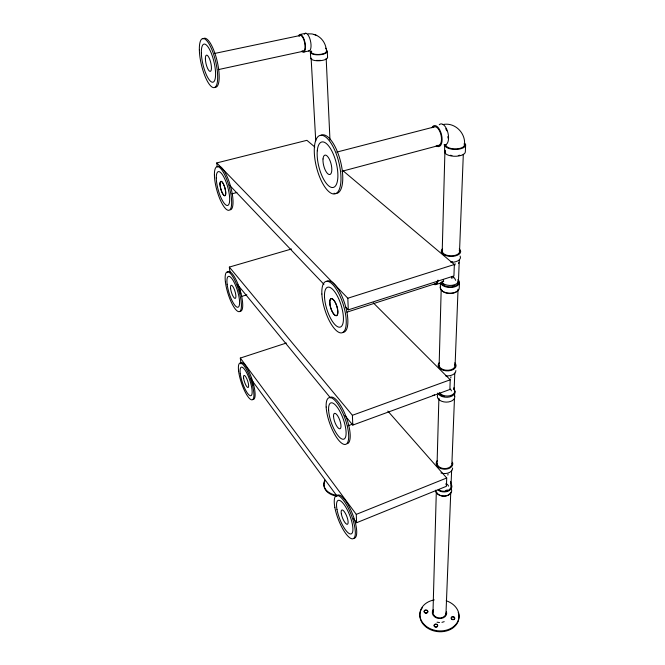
<?xml version="1.0" encoding="UTF-8"?>
<svg xmlns="http://www.w3.org/2000/svg" width="665" height="665" viewBox="0 0 665 665"><rect width="100%" height="100%" fill="white"/><g stroke="black" fill="none" stroke-linecap="round" stroke-linejoin="round"><path stroke-width="1" d="M440.28 287.912L440.405 283.19M444.544 151.736L444.727 144.92A10.449 4.497 0.4 0 0 456.755 149.376A10.449 4.497 0.4 0 0 465.192 143.69M439.124 365.725L441.194 289.092M442.208 251.495L444.927 151.263M432.99 612.39L436.307 491.917M438.892 398.219L437.071 464.187A7.398 5.037 3 0 0 438.094 466.647M387.836 411.078L446.714 477.994L446.423 486.298L356.598 522.74L353.531 518.567M373.273 302.808L450.222 379.79L449.881 389.474L352.783 425.093L344.886 415.467M342.566 170.373L454.345 264.512L453.929 275.942L348.277 309.873L345.409 306.873M454.785 373.115L454.153 389.382L453.904 387.72M455.068 365.933L458.052 289.217M458.293 282.991L458.376 280.921M458.534 279.45L459.274 260.331M459.523 251.57L463.314 154.313M445.966 613.837L450.762 492.233M451.078 484.203L451.635 470.197M451.901 463.447L454.469 398.46M454.544 396.39L454.752 391.236M464.478 144.854C465.941 133.116 454.76 121.969 442.94 124.555M459.465 282.367L459.241 288.045A9.476 5.145 1.3 0 1 448.684 293.107A9.476 5.145 1.3 0 1 440.579 286.582M465.625 144.845L465.35 151.678A10.407 4.539 0.4 0 1 453.804 156.242A10.407 4.539 0.4 0 1 444.86 150.564M451.444 278.261L451.568 276.598M454.893 265.036L455.151 263.697M450.729 377.986L450.953 376.831M447.853 475.134L448.06 474.137M458.642 263.481L458.85 262.584M356.598 522.74L356.274 514.377L446.714 477.994M348.086 425.775L352.949 423.987M291.478 249.009L229.342 267.081L352.4 415.293L450.222 379.79M241.021 363.905L240.314 358.061L286.357 343.04M346.964 312.143L435.575 283.623M436.273 284.421L442.125 282.534M314.819 146.998L306.897 140.323L216.773 162.925L347.82 298.228L454.345 264.512M241.894 296.349L246.823 294.853M441.934 622.349L444.203 621.667M445.733 490.462L447.479 489.989M341.985 171.279L439.698 145.261M231.919 193.823L236.915 192.501M336.723 152.11L433.888 127.015M452.325 285.8L454.361 285.36M218.195 69.634L303.431 51.205M303.963 52.003L309.483 50.806M300.331 34.414L305.892 33.25M214.787 53.416L300.721 35.37M308.011 33.815L312.101 33.948L314.919 34.755M453.123 616.929L453.322 616.954A1.746 1.397 7.3 0 1 454.644 618.683A1.746 1.397 7.3 0 1 452.557 619.647L452.133 619.497A1.746 1.397 7.3 0 1 452.424 616.937M437.055 622.199L439.499 622.531M426.689 610.362L426.888 610.428A1.854 1.48 4.6 0 1 426.024 613.18L425.55 613.122A1.854 1.48 4.6 0 1 425.475 610.262M315.75 35.07C321.436 37.248 325.36 42.934 326.183 48.869M313.971 34.389L316.723 35.445M229.458 185.153L323.938 284.329M237.646 284.778L330.414 397.828M240.314 358.061L356.274 514.377M251.686 380.039L336.972 496.032M450.554 481.36L450.845 482.79M216.773 162.925L217.272 167.006M229.342 267.081L229.94 272.01M446.14 484.91L446.015 483.58A13.142 7.98 -40.8 0 1 448.551 486.123M452.84 278.194L452.699 276.391A15.445 10.823 -48.1 0 1 455.625 280.339M311.145 58.478L315.742 140.997M310.356 51.845L310.688 57.772A8.487 3.067 -2.7 0 0 319.508 60.756A8.487 3.067 -2.7 0 0 327.471 56.808M327.313 51.662L327.587 57.597M326.174 58.329L329.973 139.908M347.82 298.228L348.277 309.873M352.4 415.293L352.783 425.093M311.752 58.811A7.556 2.727 -2.7 0 1 311.162 58.154M217.954 166.533A22.577 6.417 74.5 0 1 230.273 185.352A22.577 6.417 74.5 0 1 230.58 209.832M320.455 60.34A7.556 2.735 -2.7 0 1 316.54 60.374M326.282 50.972A7.589 2.71 -2.7 0 1 318.178 54.497A7.589 2.71 -2.7 0 1 311.719 51.122M326.523 50.149A8.52 3.042 -2.7 0 1 319.208 54.796A8.52 3.042 -2.7 0 1 310.846 51.047M299.109 36.276A8.055 2.976 78.4 0 1 304.653 42.66A8.055 2.976 78.4 0 1 302.11 50.814M298.785 35.411A9.044 3.35 78.4 0 1 305.011 42.577A9.044 3.35 78.4 0 1 302.159 51.737M304.321 34.248A9.027 3.383 78.5 0 1 310.322 40.249A9.027 3.383 78.5 0 1 308.618 50.972M325.576 48.196A7.573 2.943 -7.5 0 1 326.291 49.626M202.975 39.011A25.179 7.323 76.7 0 1 216.898 60.124A25.179 7.323 76.7 0 1 214.92 87.29M237.821 285.086A7.614 2.086 72.8 0 1 239.965 290.198M240.456 292.11A7.614 2.086 72.8 0 1 240.763 293.897M239.766 290.223A6.874 1.887 72.8 0 1 240.198 291.943M227.355 272.434A20.781 5.628 72.8 0 1 239.433 288.161A20.781 5.628 72.8 0 1 240.314 311.303M252.924 382.109A7.099 1.854 71.4 0 1 253.282 385.043M251.013 378.319A1.737 0.457 71.4 0 1 251.112 378.734M240.564 363.057A19.376 4.988 71.4 0 1 252.135 379.615A19.376 4.988 71.4 0 1 252.692 399.407M336.922 495.325A16.916 11.829 -3 0 1 324.861 480.13M336.972 496.14A16.908 11.837 -3 0 1 324.911 480.945M445.267 152.31A9.26 4.032 0.4 0 1 445.209 150.224M450.355 389.058A14.165 9.26 -43.5 0 1 451.444 390.879M440.787 394.328A7.83 4.879 2.2 0 1 439.523 393.289M439.341 399.732A7.789 4.896 2.2 0 1 438.551 398.535M454.769 364.287A7.98 4.813 1.9 0 1 448.26 370.255A7.98 4.813 1.9 0 1 439.133 365.334M454.769 362.841A8.961 5.403 1.9 0 1 452.981 369.682A8.961 5.403 1.9 0 1 441.444 369.541A8.961 5.403 1.9 0 1 439.307 362.641M455.866 370.58A8.928 5.42 2 0 1 445.5 375.825M434.37 394.752A8.886 3.691 69.8 0 1 432.574 395.409M439.781 392.774A8.861 3.724 69.7 0 1 437.969 393.431M444.303 396.465A7.822 4.879 2.2 0 1 439.499 394.096M453.754 389.125A8.786 5.478 2.2 0 1 449.715 396.905A8.786 5.478 2.2 0 1 437.778 393.048M454.486 395.284A8.753 5.495 2.2 0 1 446.207 402.117A8.753 5.495 2.2 0 1 437.612 395.035M458.035 279.741A8.479 4.555 1.3 0 1 452.233 285.31A8.479 4.555 1.3 0 1 441.726 281.993M454.444 389.964A7.839 4.888 2.2 0 1 450.022 395.708A7.839 4.888 2.2 0 1 440.172 393.472M326.59 281.411A26.899 9.584 72.4 0 1 344.844 303.913A26.899 9.584 72.4 0 1 342.633 332.409M459.764 155.211A9.268 4.04 0.4 0 1 458.31 155.519M451.934 155.535A9.268 4.04 0.4 0 1 450.446 155.236M464.087 143.815A9.31 4.007 0.4 0 1 456.581 148.885A9.31 4.007 0.4 0 1 445.866 144.92M445.725 128.669A9.551 4.638 77.4 0 1 446.714 130.806M447.919 136.466A9.551 4.638 77.4 0 1 447.936 138.037M433.223 127.447A9.576 4.588 77.2 0 1 440.97 134.862A9.576 4.588 77.2 0 1 437.504 145.402M431.884 127.78A10.756 5.154 77.2 0 1 438.742 128.279A10.756 5.154 77.2 0 1 441.959 141.778A10.756 5.154 77.2 0 1 436.182 145.81M439.249 124.721A10.731 5.204 77.4 0 1 447.994 133.008A10.731 5.204 77.4 0 1 444.012 144.837M444.054 284.553A8.479 4.555 1.3 0 1 441.809 282.484M457.927 290.156A8.437 4.58 1.3 0 1 449.873 293.523A8.437 4.58 1.3 0 1 441.602 290.04M443.696 281.586A8.554 5.727 -72 0 1 442.217 281.312M452.424 261.736A8.62 4.472 1.1 0 1 450.92 261.794M459.274 250.256A8.662 4.447 1 0 1 451.128 255.859A8.662 4.447 1 0 1 442.582 250.19M459.274 248.918A9.726 4.996 1 0 1 457.37 255.26A9.726 4.996 1 0 1 444.843 255.21A9.726 4.996 1 0 1 442.499 248.851M460.064 256.033A9.684 5.021 1.1 0 1 450.937 262.351M437.196 281.303A8.579 3.865 72.7 0 1 434.935 283.714M437.977 280.098A9.634 4.339 72.7 0 1 433.946 284.404M443.597 280.14A9.609 4.389 72.8 0 1 441.02 282.841M458.077 281.179A8.47 4.564 1.3 0 1 451.194 286.864A8.47 4.564 1.3 0 1 441.477 282.251M458.077 279.807A9.518 5.121 1.3 0 1 453.738 287.105A9.518 5.121 1.3 0 1 440.779 283.573M321.079 135.244A30.158 11.48 75.7 0 1 341.045 163.59A30.158 11.48 75.7 0 1 334.029 193.241M329.931 397.479A24.755 8.046 70.1 0 1 346.008 416.556A24.755 8.046 70.1 0 1 347.512 443.696M336.432 496.298A23.109 6.874 68.6 0 1 351.76 512.2A23.109 6.874 68.6 0 1 354.146 538.251M446.423 611.476A7.215 5.744 5.9 0 1 438.617 618.458A7.215 5.744 5.9 0 1 433.239 609.689M445.999 612.947A6.517 5.187 5.9 0 1 438.701 617.901A6.517 5.187 5.9 0 1 433.198 611.21M437.645 625.765A1.754 1.413 6 0 0 434.353 625.009L434.187 625.349A1.754 1.413 6 0 0 435.484 627.112A1.754 1.413 6 0 0 437.595 626.139L437.653 625.491A1.754 1.413 6 0 0 434.361 624.734L434.195 625.075A1.754 1.413 6 0 0 435.492 626.829A1.754 1.413 6 0 0 437.603 625.856M458.21 612.357A19.618 15.652 6 0 1 439.59 631.75A19.618 15.652 6 0 1 420.529 611.193M420.829 610.428A19.618 15.652 6 0 1 422.499 607.527M446.182 600.753A19.634 15.652 6 0 1 454.827 625.524A19.634 15.652 6 0 1 423.106 623.271A19.634 15.652 6 0 1 434.262 599.905M449.897 493.729A7.24 5.079 3.4 0 1 442.707 496.09A7.24 5.079 3.4 0 1 436.597 492.208M451.892 463.671A7.406 5.037 3 0 1 444.586 468.592A7.406 5.037 3 0 1 437.096 463.38M452.483 462.225A8.321 5.652 3 0 1 443.522 469.158A8.321 5.652 3 0 1 437.271 460.562M452.632 468.019A8.288 5.661 3.1 0 1 440.92 472.948M450.72 485.026A7.273 5.071 3.3 0 1 447.445 490.687A7.273 5.071 3.3 0 1 438.634 489.681M450.729 483.497A8.163 5.694 3.3 0 1 448.784 490.853A8.163 5.694 3.3 0 1 438.011 490.113M451.41 489.049A8.138 5.702 3.4 0 1 444.752 496.073A8.138 5.702 3.4 0 1 435.467 490.18M426.032 612.897L425.55 612.847A1.854 1.48 4.6 0 1 424.195 611.01A1.854 1.48 4.6 0 1 426.44 609.996L426.888 610.146A1.854 1.48 4.6 0 1 426.032 612.897M453.339 616.671L452.882 616.621A1.754 1.397 7.3 0 0 452.142 619.215L452.574 619.364A1.754 1.397 7.3 0 0 454.652 618.408A1.754 1.397 7.3 0 0 453.339 616.671M205.377 58.961A8.346 2.419 76.7 0 0 210.082 71.388A8.346 2.419 76.7 0 0 209.766 59.409A8.346 2.419 76.7 0 0 205.377 58.961M219.99 184.014A7.49 2.12 74.5 0 0 224.346 195.643A7.49 2.12 74.5 0 0 224.188 185.776A7.49 2.12 74.5 0 0 219.99 184.014M243.59 378.077A6.426 1.646 71.4 0 0 247.879 387.545A6.426 1.646 71.4 0 0 246.782 378.726A6.426 1.646 71.4 0 0 243.59 378.077M220.073 184.13A7.481 2.12 74.5 0 0 224.438 195.751A7.481 2.12 74.5 0 0 224.28 185.892A7.481 2.12 74.5 0 0 220.073 184.13M216.283 177.954A17.556 4.971 74.5 0 0 226.466 205.31A17.556 4.971 74.5 0 0 226.191 182.326A17.556 4.971 74.5 0 0 216.283 177.954M214.404 174.804A22.585 6.392 74.5 0 0 227.472 210.065A22.585 6.392 74.5 0 0 227.189 180.581A22.585 6.392 74.5 0 0 214.404 174.804M201.354 52.934A19.576 5.669 76.7 0 0 212.335 82.227A19.576 5.669 76.7 0 0 211.703 54.289A19.576 5.669 76.7 0 0 201.354 52.934M199.35 49.825A25.187 7.298 76.7 0 0 213.448 87.614A25.187 7.298 76.7 0 0 212.717 51.762A25.187 7.298 76.7 0 0 199.35 49.825M230.614 288.668A6.891 1.854 72.8 0 0 235.144 298.427A6.891 1.854 72.8 0 0 233.881 288.386A6.891 1.854 72.8 0 0 230.614 288.668M227.139 284.271A16.151 4.356 72.8 0 0 237.754 307.272A16.151 4.356 72.8 0 0 234.878 283.83A16.151 4.356 72.8 0 0 227.139 284.271M225.41 282.018A20.79 5.603 72.8 0 0 239.051 311.685A20.79 5.603 72.8 0 0 235.41 281.594A20.79 5.603 72.8 0 0 225.41 282.018M240.256 373.439A15.062 3.865 71.4 0 0 250.306 395.725A15.062 3.865 71.4 0 0 247.804 375.135A15.062 3.865 71.4 0 0 240.256 373.439M238.602 371.07A19.385 4.971 71.4 0 0 251.52 399.815A19.385 4.971 71.4 0 0 248.353 373.389A19.385 4.971 71.4 0 0 238.602 371.07M323.015 158.977A10 3.79 75.7 0 0 329.017 174.488A10 3.79 75.7 0 0 330.156 161.021A10 3.79 75.7 0 0 323.015 158.977M329.732 302.866A8.919 3.167 72.4 0 0 336.133 315.626A8.919 3.167 72.4 0 0 335.409 302.733A8.919 3.167 72.4 0 0 329.732 302.866M341.361 513.97A7.664 2.269 68.7 0 0 347.329 524.303A7.664 2.269 68.7 0 0 345.251 513.131A7.664 2.269 68.7 0 0 341.361 513.97M329.832 302.991A8.919 3.167 72.4 0 0 336.232 315.759A8.919 3.167 72.4 0 0 335.509 302.866A8.919 3.167 72.4 0 0 329.832 302.991M324.512 297.08A20.914 7.423 72.4 0 0 339.449 327.213A20.914 7.423 72.4 0 0 337.936 297.172A20.914 7.423 72.4 0 0 324.512 297.08M321.877 294.03A26.916 9.551 72.4 0 0 341.054 332.924A26.916 9.551 72.4 0 0 339.225 294.387A26.916 9.551 72.4 0 0 321.877 294.03M317.28 150.78A23.45 8.886 75.7 0 0 331.212 187.339A23.45 8.886 75.7 0 0 334.079 156.017A23.45 8.886 75.7 0 0 317.28 150.78M314.454 146.558A30.183 11.438 75.7 0 0 332.3 193.715A30.183 11.438 75.7 0 0 336.124 153.573A30.183 11.438 75.7 0 0 314.454 146.558M333.539 416.506A8.204 2.66 70.2 0 0 339.441 428.784A8.204 2.66 70.2 0 0 338.801 417.869A8.204 2.66 70.2 0 0 333.539 416.506M328.61 410.23A19.252 6.226 70.2 0 0 342.4 439.158A19.252 6.226 70.2 0 0 341.045 413.73A19.252 6.226 70.2 0 0 328.61 410.23M326.166 407.022A24.771 8.022 70.2 0 0 343.872 444.328A24.771 8.022 70.2 0 0 342.234 411.726A24.771 8.022 70.2 0 0 326.166 407.022M336.997 509.581A17.972 5.32 68.7 0 0 350.979 533.962A17.972 5.32 68.7 0 0 346.216 507.885A17.972 5.32 68.7 0 0 336.997 509.581M334.828 507.329A23.125 6.85 68.7 0 0 352.799 538.8A23.125 6.85 68.7 0 0 346.756 505.325A23.125 6.85 68.7 0 0 334.828 507.329"/></g></svg>
